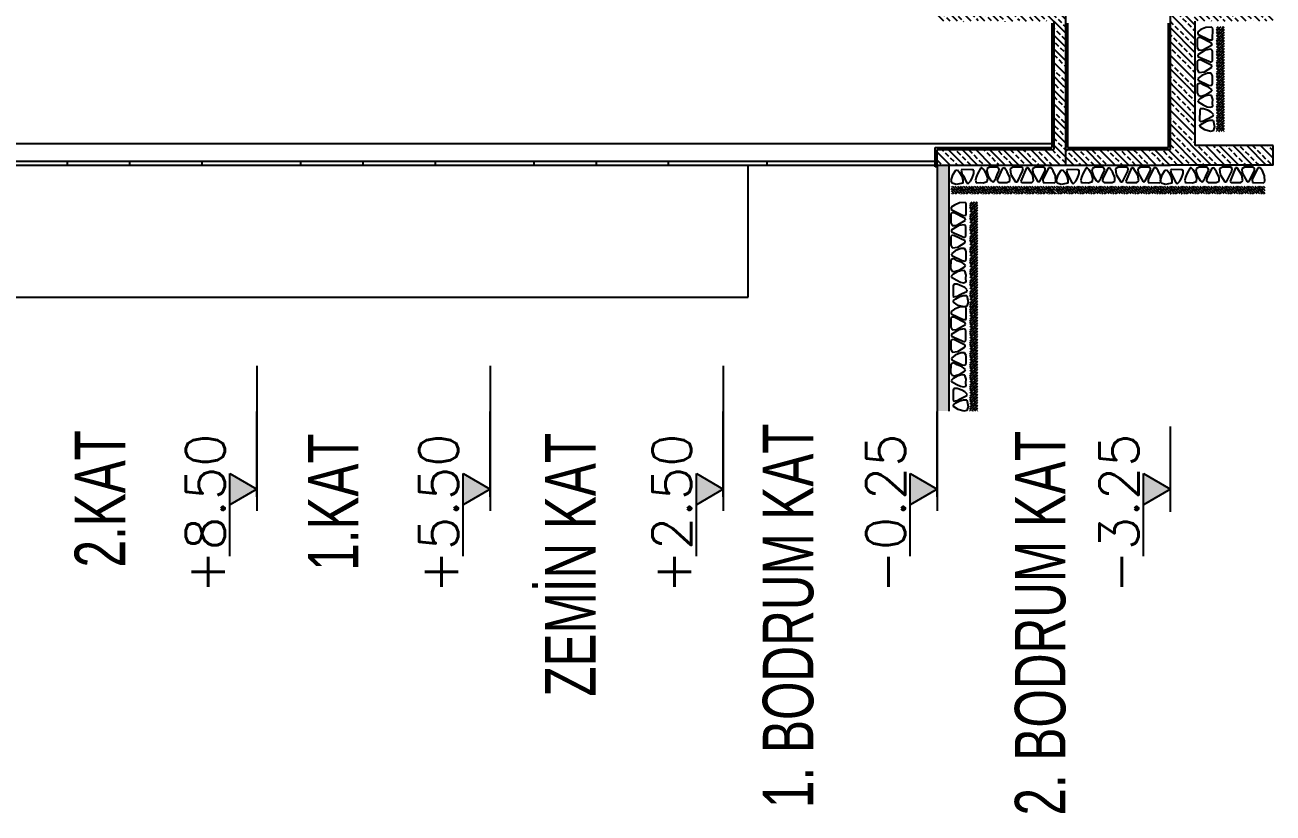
# Model space of a CAD drawing. Header units: inches. Extents: x -7543 to -822, y 102837 to 190349.
# Drawn here: x -836.8912 to -836.8109, y 102837.1926 to 102837.2433 of the extents above; entities that cross this region are included whole.
import ezdxf
from ezdxf.enums import TextEntityAlignment as Align

# ---------------------------------------------------------------- set-up
doc = ezdxf.new("R2010")
doc.units = ezdxf.units.IN
doc.header["$MEASUREMENT"] = 0
doc.linetypes.add('ACAD_ISO07W100', pattern=[3, 0, -3])
doc.layers.add('TARAMA', color=8, linetype='Continuous', lineweight=25)
doc.styles.add('MEKAN', font='arial.ttf', dxfattribs={"width": 0.7, "height": 30})
doc.styles.add('ÖLÇÜ', font='simplex.shx')
pattern_1 = [(135, (-815.4827994994596, 102842.0457017968), (-0.0004419417382415922, -0.0004419417382415922), []), (135, (-815.4827994994596, 102842.0461437385), (-0.0004419417382415922, -0.0004419417382415922), [0.0003125000000000001, -0.00015625])]

# ---------------------------------------------------------------- blocks, each defined once
blk = doc.blocks.new('A$C1B5C0468')
at = {"layer": 'TARAMA'}
for p, q in [((3.594450941949617, 29.7777686684567), (6.280775965715293, 33.70178608514834)), ((6.280775965715293, 33.70178608514834), (9.449270348413847, 33.70178608514834)), ((9.449270348413847, 33.70178608514834), (16.81944568949984, 18.48761896783253)), ((13.66705279366579, 33.0084961943212), (15.46776054223301, 34.30836273080786)), ((13.66705279366579, 30.10878987243632), (13.66705279366579, 33.0084961943212)), ((15.26768507860834, 34.35835772409337), (26.3720471469569, 34.40835271740798)), ((26.3720471469569, 34.40835271740798), (30.07350275723729, 32.40855627480778)), ((30.07350275723729, 32.40855627480778), (29.67334706737893, 27.10909191938117)), ((29.87343205633806, 24.10939396635513), (35.8757912183064, 33.70842281129444)), ((35.8757912183064, 33.60843282469432), (37.97661930631148, 33.60843282469432)), ((37.97661930631148, 33.60843282469432), (45.17945030069677, 16.61015155058703)), ((42.27830130746588, 32.40855627480778), (43.87893359246664, 34.508342703979)), ((42.97857733682031, 29.40885996632278), (42.27830130746588, 32.40855627480778)), ((43.87893359246664, 34.508342703979), (54.98329566075699, 34.30836273080786)), ((54.98329566075699, 34.30836273080786), (58.68475127109559, 32.40855627480778)), ((58.68475127109559, 32.40855627480778), (57.78439977811649, 25.20928381881095)), ((62.58628710772609, 28.60893678446882), (66.18770260491874, 33.60843282469432)), ((66.18770260491874, 33.60843282469432), (68.58864626969444, 33.20847287835204)), ((68.58864626969444, 33.20847287835204), (74.89112577110063, 19.90981781881419)), ((72.4901773435995, 30.61752660872298), (73.69064917601645, 33.70842610043474)), ((73.69064917601645, 33.70842610043474), (74.78955388418399, 34.41547304266714)), ((74.29088509222493, 34.40835271740798), (84.79501600697404, 34.55833769726451)), ((84.79501600697404, 34.55833769726451), (88.39643150416669, 32.90850620772108)), ((88.39643150416669, 32.90850620772108), (88.99666742037516, 29.5088499529229)), ((92.39801221661037, 31.20867643575184), (95.19911395263625, 33.70842281129444)), ((95.19911395263625, 33.70842281129444), (96.49962351686554, 33.40845285152318)), ((96.49962351686554, 33.40845285152318), (100.3011192403501, 26.80912031506887)), ((0.2882087649195455, 16.00929379940499), (0.6326042901491746, 23.16890155264991)), ((0.6326042901491746, 23.16890155264991), (3.594450941949617, 29.7777686684567)), ((20.76984843757236, 15.91022493361379), (13.66705279366579, 30.10878987243632)), ((16.81944568949984, 18.48761896783253), (16.47504148446023, 14.63244990585372)), ((29.67334706737893, 27.10909191938117), (23.17079210234806, 15.41027500070049)), ((28.87304045021301, 16.81013152375817), (29.87343205633806, 24.10939396635513)), ((31.07390388875501, 14.91032506775809), (28.87304045021301, 16.81013152375817)), ((49.58117241499713, 15.71024496044265), (42.97857733682031, 29.40885996632278)), ((45.17945030069677, 16.61015155058703), (43.87893835513387, 14.91032506775809)), ((57.78439977811649, 25.20928381881095), (51.8820807292941, 15.71024496044265)), ((59.33501200657338, 21.30967763104127), (62.58628710772609, 28.60893678446882)), ((59.33501200657338, 16.61015155058703), (59.33501200657338, 21.30967763104127)), ((62.9864475603099, 14.61035510798683), (59.33501200657338, 16.61015155058703)), ((75.0912012347253, 26.0092037114955), (72.4901773435995, 30.61752660872298)), ((75.59140180045506, 16.36017658413039), (73.39053598057944, 14.71034509458696)), ((74.89112577110063, 19.90981781881419), (75.59140180045506, 16.36017658413039)), ((77.39210478635505, 19.90982110798359), (75.0912012347253, 26.0092037114955)), ((80.89348017040174, 15.31028501410037), (77.39210478635505, 19.90982110798359)), ((83.49450406146934, 17.21009475926985), (80.89348017040174, 15.31028501410037)), ((86.99587944551604, 22.90951741643948), (83.49450406146934, 17.21009475926985)), ((88.99666742037516, 29.5088499529229), (86.99587944551604, 22.90951741643948)), ((87.7461850567488, 20.30977776518557), (89.5969128619181, 26.10919040895533)), ((88.34641859162366, 16.11020161764463), (87.7461850567488, 20.30977776518557)), ((93.56431434687693, 14.41037513481569), (88.34641859162366, 16.11020161764463)), ((89.5969128619181, 26.10919040895533), (92.39801221661037, 31.20867643575184)), ((100.3011192403501, 26.80912031506887), (102.6020227919798, 21.70963757738355)), ((103.4023389344802, 17.81002974507282), (102.5019826788339, 14.51036512141582)), ((102.6020227919798, 21.70963757738355), (103.4023389344802, 17.81002974507282)), ((105.3701327322633, 30.60853624789161), (107.7874564505182, 31.12537859741133)), ((105.3701327322633, 26.20898012720863), (105.3701327322633, 30.60853624789161)), ((107.671036283893, 20.10959752366762), (105.3701327322633, 26.20898012720863)), ((106.5706021833466, 31.10848618083401), (120.9762665533926, 31.30846615400515)), ((109.7718596092891, 16.40997130906908), (107.671036283893, 20.10959752366762)), ((112.7730415716069, 13.31028501401306), (109.7718596092891, 16.40997130906908)), ((117.274810943054, 19.55965259743971), (114.5737469388405, 13.91022493355558)), ((118.9754785785335, 23.20928381872363), (117.274810943054, 19.55965259743971)), ((120.7761863271007, 26.30897011377965), (118.9754785785335, 23.20928381872363)), ((121.1295927375904, 22.70933388578123), (119.8290807920275, 18.11365515639773)), ((119.8290807920275, 18.11365515639773), (119.8290807920275, 13.78220968550886)), ((121.6765425827471, 30.40855627472047), (120.7761863271007, 26.30897011377965)), ((120.9762665533926, 31.30846615400515), (121.6765425827471, 30.40855627472047)), ((124.0307322054286, 27.80881662343745), (121.1295927375904, 22.70933388578123)), ((126.4036074047908, 31.09222528577084), (124.0307322054286, 27.80881662343745)), ((128.5325015768758, 30.80851293192245), (126.4036074047908, 31.09222528577084)), ((132.5340751453186, 24.70913032838143), (128.5325015768758, 30.80851293192245)), ((134.6348984706565, 17.5098578723846), (132.5340751453186, 24.70913032838143)), ((133.6345068645314, 13.91022164438618), (134.6348984706565, 17.5098578723846)), ((2.024957211688161e-05, 7.421880079898983), (2.290620897663757, 9.712480727990624)), ((2.024957211688161e-05, 3.886346173938364), (5.826154803566169, 9.71248072796152)), ((2.024957211688161e-05, 0.3508122679777443), (9.361688709526788, 9.71248072796152)), ((0.8416039330186322, 4.727929857384879), (2.02495139092207e-05, 5.569513540860498)), ((2.03401512891287, -1.524435356259346e-05), (2.024963032454252e-05, 2.033979634928983)), ((2.010212430381216, 14.4947634631535), (0.2882087649195455, 16.00929379940499)), ((6.144904791901354, 2.960162904433673), (1.725487409508787, 7.379580286855344)), ((16.47504148446023, 14.63244990585372), (2.010212430381216, 14.4947634631535)), ((4.377137838979252, 8.263463763374602), (2.928120874392334, 9.712480727990624)), ((3.184726643143222, -1.524435356259346e-05), (12.89722261548741, 9.71248072796152)), ((5.569549034757074, -1.5244324458763e-05), (3.493254362489097, 2.076279427943518)), ((9.680438697861973, 6.495696810394293), (6.463654780352954, 9.712480727903312)), ((6.720260549045634, -1.524438266642392e-05), (16.43275652133161, 9.71248072796152)), ((11.44820565084228, 1.192395951511571), (7.028788268449716, 5.611813333933242)), ((9.105082940717693, -1.524435356259346e-05), (8.796555221371818, 0.3085124749923125)), ((10.25579445500625, -1.524435356259346e-05), (19.96829042729223, 9.71248072796152)), ((14.98373955674469, 4.727929857443087), (10.56432217435213, 9.147347239864757)), ((16.17615075263893, -1.524435356259346e-05), (12.33208912733244, 3.844046380952932)), ((13.79132836090866, -1.524438266642392e-05), (23.50382433325285, 9.71248072796152)), ((20.28704041562742, 2.960162904433673), (15.86762303323485, 7.379580286855344)), ((18.51927346270531, 8.263463763374602), (17.0702564981184, 9.712480727990624)), ((17.32686226686928, -1.524435356259346e-05), (27.03935823921347, 9.71248072796152)), ((19.71168465854134, -1.524435356259346e-05), (17.63538998621516, 2.076279428001726)), ((23.82257432158804, 6.495696810394293), (20.60579040407902, 9.712480727903312)), ((23.17079210234806, 15.41027500070049), (20.76984843757236, 15.91022493361379)), ((20.8623961727717, -1.524438266642392e-05), (30.57489214505767, 9.71248072796152)), ((25.59034127456835, 1.192395951511571), (21.17092389217578, 5.611813333933242)), ((23.24721856444376, -1.524435356259346e-05), (22.93869084509788, 0.3085124749923125)), ((24.39793007873232, -1.524435356259346e-05), (34.11042605101829, 9.71248072796152)), ((29.12587518047076, 4.727929857443087), (24.70645779807819, 9.147347239864757)), ((30.31828637636499, -1.524435356259346e-05), (26.4742247510585, 3.844046380952932)), ((27.93346398469293, -1.524435356259346e-05), (37.64595995697891, 9.71248072796152)), ((34.42917603935348, 2.960162904433673), (30.00975865696091, 7.379580286855344)), ((43.87893835513387, 14.91032506775809), (31.07390388875501, 14.91032506775809)), ((32.66140908643138, 8.263463763374602), (31.21239212184446, 9.712480727990624)), ((31.46899789059535, -1.524435356259346e-05), (41.18149386293953, 9.71248072796152)), ((33.85382028226741, -1.524435356259346e-05), (31.77752560994122, 2.076279428001726)), ((37.9647099453141, 6.495696810365189), (34.74792602780508, 9.712480727874208)), ((35.00453179649776, -1.524435356259346e-05), (44.71702776878374, 9.71248072796152)), ((39.73247689829441, 1.192395951511571), (35.31305951590184, 5.611813333933242)), ((37.38935418822803, -1.524438266642392e-05), (37.08082646882394, 0.3085124749923125)), ((38.54006570245838, -1.524435356259346e-05), (48.25256167474436, 9.71248072796152)), ((43.26801080419682, 4.727929857443087), (38.84859342180425, 9.147347239864757)), ((44.46042200009106, -1.524438266642392e-05), (40.61636037478456, 3.844046380923828)), ((42.075599608419, -1.524435356259346e-05), (51.78809558070498, 9.71248072796152)), ((48.57131166307954, 2.960162904433673), (44.15189428068697, 7.379580286855344)), ((46.80354471015744, 8.263463763374602), (45.35452774557052, 9.712480727990624)), ((45.61113351432141, -1.524435356259346e-05), (55.3236294866656, 9.71248072796152)), ((47.99595590599347, -1.524435356259346e-05), (45.91966123366728, 2.076279428001726)), ((52.10684556904016, 6.495696810365189), (48.89006165147293, 9.712480727932416)), ((49.14666742022382, -1.524435356259346e-05), (58.85916339256801, 9.71248072796152)), ((53.87461252202047, 1.192395951511571), (49.4551951396279, 5.611813333933242)), ((51.8820807292941, 15.71024496044265), (49.58117241499713, 15.71024496044265)), ((51.53148981195409, -1.524438266642392e-05), (51.22296209255001, 0.3085124749923125)), ((52.68220132618444, -1.524435356259346e-05), (62.39469729847042, 9.71248072796152)), ((57.41014642792288, 4.727929857355775), (52.99072904553032, 9.147347239777446)), ((58.60255762381712, -1.524438266642392e-05), (54.75849599851063, 3.844046380923828)), ((56.21773523214506, -1.524435356259346e-05), (65.93023120443104, 9.71248072796152)), ((62.7134472868056, 2.960162904433673), (58.29402990441304, 7.379580286855344)), ((60.94568033394171, 8.263463763345499), (59.49666336935479, 9.71248072796152)), ((59.75326913804747, -1.524435356259346e-05), (69.46576511039166, 9.71248072796152)), ((62.13809152971953, -1.524438266642392e-05), (60.06179685739335, 2.076279427914415)), ((73.39053598057944, 14.71034509458696), (62.9864475603099, 14.61035510798683)), ((66.24898119276622, 6.495696810365189), (63.032197275199, 9.712480727932416)), ((63.28880304394988, -1.524435356259346e-05), (73.00129901629407, 9.71248072796152)), ((68.01674814580474, 1.192395951482467), (63.59733076341217, 5.611813333904138)), ((65.67362543568015, -1.524438266642392e-05), (65.36509771627607, 0.3085124749923125)), ((66.8243369499105, -1.524435356259346e-05), (76.53683292219648, 9.712480727990624)), ((71.55228205164894, 4.727929857355775), (67.13286466925638, 9.147347239777446)), ((72.74469324754318, -1.524438266642392e-05), (68.90063162223669, 3.844046380923828)), ((70.35987085587112, -1.524435356259346e-05), (80.0723668281571, 9.71248072796152)), ((76.85558291053167, 2.960162904462777), (72.4361655281391, 7.379580286884448)), ((75.08781595766777, 8.263463763345499), (73.63879899308085, 9.71248072796152)), ((73.89540476177353, -1.524435356259346e-05), (83.60790073411772, 9.712480727990624)), ((76.2802271534456, -1.524438266642392e-05), (74.20393248111941, 2.076279427914415)), ((80.39111681649229, 6.495696810394293), (77.17433289892506, 9.71248072796152)), ((77.43093866767595, -1.524435356259346e-05), (87.14343463996192, 9.71248072796152)), ((82.1588837695308, 1.192395951482467), (77.73946638713824, 5.611813333904138)), ((79.81576105940621, -1.524435356259346e-05), (79.50723334000213, 0.3085124750214163)), ((80.96647257363657, -1.524438266642392e-05), (90.67896854598075, 9.71248072796152)), ((85.69441767543321, 4.727929857413983), (81.27500029304065, 9.147347239835653)), ((86.88682887126924, -1.524435356259346e-05), (83.04276724596275, 3.844046380952932)), ((84.50200647959718, -1.524435356259346e-05), (94.21450245188316, 9.71248072796152)), ((90.99771853425773, 2.960162904433673), (86.57830115186516, 7.379580286855344)), ((89.22995158139383, 8.263463763345499), (87.78093461680692, 9.71248072796152)), ((88.0375403854996, -1.524438266642392e-05), (97.75003635784378, 9.71248072796152)), ((90.42236277722986, -1.524438266642392e-05), (88.34606810490368, 2.076279427972622)), ((94.53325244027656, 6.495696810365189), (91.31646852270933, 9.712480727932416)), ((91.57307429146022, -1.524435356259346e-05), (101.2855702638044, 9.71248072796152)), ((96.30101939325687, 1.192395951482467), (91.8816020108643, 5.611813333904138)), ((97.50001988565782, 14.91032506775809), (93.56431434687693, 14.41037513481569)), ((93.95789668313228, -1.524438266642392e-05), (93.6493689637282, 0.3085124749923125)), ((95.10860819736263, -1.524438266642392e-05), (104.8211041697068, 9.71248072796152)), ((99.83655329915928, 4.727929857413983), (95.41713591676671, 9.147347239835653)), ((101.0289644950535, -1.524438266642392e-05), (97.18490286974702, 3.844046380923828)), ((102.5019826788339, 14.51036512141582), (97.50001988565782, 14.91032506775809)), ((98.64414210332325, -1.524435356259346e-05), (108.3566380756092, 9.71248072796152)), ((105.1398541579838, 2.960162904433673), (100.7204367755912, 7.379580286855344)), ((103.3720872051199, 8.263463763345499), (101.923070240533, 9.712480727932416)), ((102.1796760092257, -1.524438266642392e-05), (111.8921719815698, 9.71248072796152)), ((104.5644984009559, -1.524438266642392e-05), (102.4882037286297, 2.076279427972622)), ((108.6753880640026, 6.495696810365189), (105.4586041464354, 9.712480727932416)), ((105.7152099151863, -1.524435356259346e-05), (115.4277058875305, 9.71248072796152)), ((110.4431550169829, 1.192395951482467), (106.0237376345904, 5.611813333904138)), ((108.1000323068583, -1.524438266642392e-05), (107.7915045874543, 0.3085124749923125)), ((109.2507438210887, -1.524438266642392e-05), (118.9632397933747, 9.71248072796152)), ((113.9786889228853, 4.727929857443087), (109.5592715404928, 9.147347239864757)), ((115.1711001187796, -1.524438266642392e-05), (111.3270384934731, 3.844046380923828)), ((114.5737469388405, 13.91022493355558), (112.7730415716069, 13.31028501401306)), ((112.7862777270493, -1.524435356259346e-05), (122.4987736993353, 9.71248072796152)), ((119.2819897817099, 2.960162904433673), (114.8625723993173, 7.379580286855344)), ((117.5142228287878, 8.263463763316395), (116.0652058642008, 9.712480727903312)), ((116.3218116329517, -1.524438266642392e-05), (126.0343076052959, 9.71248072796152)), ((118.7066340247402, -1.524441177025437e-05), (116.6303393523558, 2.076279428001726)), ((122.8175236877287, 6.495696810365189), (119.6007397701615, 9.712480727932416)), ((119.8290807920275, 13.78220968550886), (124.1713881924516, 12.91032506767078)), ((119.8573455389123, -1.524435356259346e-05), (129.5698415112565, 9.71248072796152)), ((124.5852906406508, 1.192395951453364), (120.1658732582582, 5.611813333875034)), ((122.2421679305844, -1.524438266642392e-05), (121.9336402111803, 0.3085124749923125)), ((123.3928794448148, -1.524438266642392e-05), (133.1053754171007, 9.71248072796152)), ((128.1208245466114, 4.727929857443087), (123.7014071642188, 9.147347239864757)), ((124.1713881924516, 12.91032506767078), (128.3324237319175, 12.07483772267005)), ((129.3132357425056, -1.524438266642392e-05), (125.4691741171991, 3.844046380923828)), ((126.9284133507754, -1.524435356259346e-05), (134.4813051638776, 7.55287656877772)), ((128.3324237319175, 12.07483772267005), (133.6345068645314, 13.91022164438618)), ((133.4241254054941, 2.960162904462777), (129.0047080231016, 7.379580286884448)), ((131.6563584525138, 8.263463763345499), (130.2073414879269, 9.712480727932416)), ((130.463947256736, -1.524435356259346e-05), (134.4813051638776, 4.0173426628171)), ((132.8487696484663, -1.524441177025437e-05), (130.7724749760819, 2.076279428001726)), ((134.4813051638776, 8.974050957971485), (133.7428753938293, 9.712480727990624)), ((133.9994811626384, -1.524435356259346e-05), (134.4813051638776, 0.4818087568855844)), ((134.4813051638193, 5.43851705203997), (134.3080088819843, 5.611813333904138))]:
    blk.add_line(p, q, dxfattribs=at)

msp = doc.modelspace()

# ---------------------------------------------------------------- hatches: boundary and pattern name
at = {"layer": 'TARAMA'}
h = msp.add_hatch(dxfattribs=at)
h.set_pattern_fill('ANSI33', color=256, scale=0.0025, angle=90, style=0)
h.set_pattern_definition(pattern_1)
h.paths.add_polyline_path([(-836.8175314841508, 102837.2874286136), (-836.8175314841508, 102837.2507458112), (-836.8175064841507, 102837.2507458112), (-836.8175314841508, 102837.2507233283), (-836.8175314841508, 102837.2394587481), (-836.8159314841507, 102837.2394587481), (-836.8159314841507, 102837.2435536136), (-836.8109314841507, 102837.2435536136), (-836.8109314841507, 102837.2448036136), (-836.8142037287698, 102837.2448036136), (-836.8142325533795, 102837.244774789), (-836.8142613779892, 102837.2448036136), (-836.8147664369973, 102837.2448036136), (-836.8147800563165, 102837.24476427), (-836.8149600381279, 102837.2447142504), (-836.8152662754349, 102837.2448036136), (-836.8159314841507, 102837.2448036136), (-836.8159314841507, 102837.2724286136), (-836.8109314841507, 102837.2724286136), (-836.8109314841507, 102837.2736786136), (-836.8159314841507, 102837.2736786136), (-836.8159314841507, 102837.2861786136), (-836.8109314841507, 102837.2861786136), (-836.8109314841507, 102837.2874286136), (-836.8159314841507, 102837.2874286136)])
h.paths.add_polyline_path([(-836.8162900555793, 102837.2814093299), (-836.8171729127222, 102837.2814093299), (-836.8171729127222, 102837.2823093299), (-836.8162900555793, 102837.2823093299)], flags=24)
h.paths.add_polyline_path([(-836.8162900555793, 102837.2465849242), (-836.8171729127222, 102837.2465849242), (-836.8171729127222, 102837.2474849242), (-836.8162900555793, 102837.2474849242)], flags=24)
h = msp.add_hatch(dxfattribs=at)
h.set_pattern_fill('ANSI33', color=256, scale=0.0025, angle=90, style=0)
h.set_pattern_definition(pattern_1)
h.paths.add_polyline_path([(-836.8390579841507, 102837.2676178683), (-836.8390579841507, 102837.2724286136), (-836.8373079841507, 102837.2724286136), (-836.8373079841507, 102837.2734286136), (-836.8398079841508, 102837.2734286136), (-836.8398079841508, 102837.2659286136), (-836.8389994841507, 102837.2659286136), (-836.8389994841507, 102837.2644286136), (-836.8381909841507, 102837.2644286136), (-836.8381909841507, 102837.2629286136), (-836.8373824841507, 102837.2629286136), (-836.8373824841507, 102837.2614286136), (-836.8365739841507, 102837.2614286136), (-836.8365739841507, 102837.2599286136), (-836.8357654841507, 102837.2599286136), (-836.8357654841507, 102837.2584286136), (-836.8349569841507, 102837.2584286136), (-836.8349569841507, 102837.2569286136), (-836.8341484841508, 102837.2569286136), (-836.8341484841508, 102837.2554286136), (-836.8333399841507, 102837.2554286136), (-836.8333399841507, 102837.2539286136), (-836.8325314841506, 102837.2539286136), (-836.8325314841506, 102837.2526808426), (-836.8325314841506, 102837.2435536136), (-836.8250314841507, 102837.2435536136), (-836.8250314841507, 102837.2394587481), (-836.8242814841507, 102837.2394587481), (-836.8242814841507, 102837.2448036136), (-836.8317814841507, 102837.2448036136), (-836.8317814841507, 102837.2541178683)])
h.paths.add_polyline_path([(-836.8317493412935, 102837.2465849242), (-836.8325636270079, 102837.2465849242), (-836.8325636270079, 102837.2474849242), (-836.8317493412935, 102837.2474849242)], flags=25)
h = msp.add_hatch(dxfattribs=at)
h.set_pattern_fill('ANSI33', color=256, scale=0.0025, angle=90, style=0)
h.set_pattern_definition(pattern_1)
h.paths.add_polyline_path([(-836.8242493412936, 102837.2367710185), (-836.8250636270078, 102837.2367710185), (-836.8250636270078, 102837.2376710185), (-836.8242493412936, 102837.2376710185)], flags=9)
h.paths.add_polyline_path([(-836.8312900555793, 102837.2208283597), (-836.8321729127222, 102837.2208283597), (-836.8321729127222, 102837.2217283597), (-836.8312900555793, 102837.2217283597)], flags=24)
h.paths.add_polyline_path([(-836.8312900555793, 102837.2011085018), (-836.8321729127222, 102837.2011085018), (-836.8321729127222, 102837.2020085018), (-836.8312900555793, 102837.2020085018)], flags=24)
h.paths.add_polyline_path([(-836.8325314841506, 102837.2343036136), (-836.8242814841507, 102837.2343036136), (-836.8242814841507, 102837.2394587481), (-836.8250314841507, 102837.2394587481), (-836.8250314841507, 102837.2353036136), (-836.8325314841506, 102837.2353036136)])
h = msp.add_hatch(dxfattribs=at)
h.set_pattern_fill('ANSI33', color=256, scale=0.0025, angle=90, style=0)
h.set_pattern_definition(pattern_1)
h.paths.add_polyline_path([(-836.8162900555793, 102837.2367710185), (-836.8171729127222, 102837.2367710185), (-836.8171729127222, 102837.2376710185), (-836.8162900555793, 102837.2376710185)], flags=24)
h.paths.add_polyline_path([(-836.8162900555793, 102837.2208283597), (-836.8171729127222, 102837.2208283597), (-836.8171729127222, 102837.2217283597), (-836.8162900555793, 102837.2217283597)], flags=24)
h.paths.add_polyline_path([(-836.8162900555793, 102837.2011085018), (-836.8171729127222, 102837.2011085018), (-836.8171729127222, 102837.2020085018), (-836.8162900555793, 102837.2020085018)], flags=24)
h.paths.add_polyline_path([(-836.8162900555793, 102837.2187263682), (-836.8171729127222, 102837.2187263682), (-836.8171729127222, 102837.2196263682), (-836.8162900555793, 102837.2196263682)], flags=24)
h.paths.add_polyline_path([(-836.8162900555793, 102837.1996578086), (-836.8171729127222, 102837.1996578086), (-836.8171729127222, 102837.2005578086), (-836.8162900555793, 102837.2005578086)], flags=24)
h.paths.add_polyline_path([(-836.8175314841508, 102837.2343036136), (-836.8109314841507, 102837.2343036136), (-836.8109314841507, 102837.2355536136), (-836.8159314841507, 102837.2355536136), (-836.8159314841507, 102837.2394587481), (-836.8175314841508, 102837.2394587481)])
h = msp.add_hatch(dxfattribs=at)
h.set_pattern_fill('ANSI33', color=256, scale=0.0025, angle=90, style=0)
h.set_pattern_definition(pattern_1)
h.paths.add_polyline_path([(-836.8242814841507, 102837.2353036136), (-836.8242814841507, 102837.2343036136), (-836.8175314841508, 102837.2343036136), (-836.8175314841508, 102837.2353036136)])
for points in [[(-836.8780135349583, 102837.214467602), (-836.8780135349583, 102837.212467602), (-836.8762814841507, 102837.213467602)], [(-836.8630135349583, 102837.214467602), (-836.8630135349583, 102837.212467602), (-836.8612814841507, 102837.213467602)], [(-836.8480135349582, 102837.214467602), (-836.8480135349582, 102837.212467602), (-836.8462814841507, 102837.213467602)], [(-836.8342635349583, 102837.214467602), (-836.8342635349583, 102837.212467602), (-836.8325314841506, 102837.213467602)], [(-836.8192635349583, 102837.214467602), (-836.8192635349583, 102837.212467602), (-836.8175314841507, 102837.213467602)]]:
    msp.add_hatch(color=2, dxfattribs=at).paths.add_polyline_path(points)

# ---------------------------------------------------------------- linework, layer by layer
for p, q in [((-836.8175314841508, 102837.2353036136), (-836.8175314841508, 102837.2861786136)), ((-836.8242814841507, 102837.2448036136), (-836.8242814841507, 102837.2343036136)), ((-836.8251564841507, 102837.2434286136), (-836.8251564841507, 102837.2354286136)), ((-836.8250314841507, 102837.2435536136), (-836.8250314841507, 102837.2353036136)), ((-836.8241564841508, 102837.2434286136), (-836.8241564841508, 102837.2354286136)), ((-836.8176564841507, 102837.2354286136), (-836.8176564841507, 102837.2434286136)), ((-836.8159314841507, 102837.2355536136), (-836.8159314841507, 102837.2435536136)), ((-836.9511314841507, 102837.2356786136), (-836.8251564841507, 102837.2356786136)), ((-836.8326564841507, 102837.2341786136), (-836.8326564841507, 102837.2354286136)), ((-836.8326564841507, 102837.2354286136), (-836.8251564841507, 102837.2354286136)), ((-836.8325314841506, 102837.2343036136), (-836.8325314841506, 102837.2353036136)), ((-836.8325314841506, 102837.2353036136), (-836.8250314841507, 102837.2353036136)), ((-836.8242814841507, 102837.2353036136), (-836.8175314841508, 102837.2353036136)), ((-836.8241564841508, 102837.2354286136), (-836.8176564841507, 102837.2354286136)), ((-836.8109314841507, 102837.2355536136), (-836.8159314841507, 102837.2355536136)), ((-836.8109314841507, 102837.2355536136), (-836.8159314841507, 102837.2355536136)), ((-836.8109314841507, 102837.2343036136), (-836.8109314841507, 102837.2355536136)), ((-836.8109314841507, 102837.2343036136), (-836.8109314841507, 102837.2355536136)), ((-836.9071314841507, 102837.2345536136), (-836.8905314841506, 102837.2345536136)), ((-836.8921314841507, 102837.2345536136), (-836.8755314841508, 102837.2345536136)), ((-836.8884514921828, 102837.2343036136), (-836.8884514921828, 102837.2345536136)), ((-836.8844427981388, 102837.2343036136), (-836.8844427981388, 102837.2345536136)), ((-836.8797946900739, 102837.2343036136), (-836.8797946900739, 102837.2345536136)), ((-836.8771314841507, 102837.2345536136), (-836.8605314841507, 102837.2345536136)), ((-836.8734514921828, 102837.2343036136), (-836.8734514921828, 102837.2345536136)), ((-836.8694427981388, 102837.2343036136), (-836.8694427981388, 102837.2345536136)), ((-836.864794690074, 102837.2343036136), (-836.864794690074, 102837.2345536136)), ((-836.8621314841507, 102837.2345536136), (-836.8325314841506, 102837.2345536136)), ((-836.8584514921828, 102837.2343036136), (-836.8584514921828, 102837.2345536136)), ((-836.8544427981387, 102837.2343036136), (-836.8544427981387, 102837.2345536136)), ((-836.849794690074, 102837.2343036136), (-836.849794690074, 102837.2345536136)), ((-836.8434514921828, 102837.2343036136), (-836.8434514921828, 102837.2345536136)), ((-836.9071314841507, 102837.2343036136), (-836.8905314841506, 102837.2343036136)), ((-836.8921314841507, 102837.2343036136), (-836.8755314841508, 102837.2343036136)), ((-836.8771314841507, 102837.2343036136), (-836.8605314841507, 102837.2343036136)), ((-836.8621314841507, 102837.2343036136), (-836.8325314841506, 102837.2343036136)), ((-836.8446814841507, 102837.2258036136), (-836.8446814841507, 102837.2343036136)), ((-836.8325314841506, 102837.2341786136), (-836.8326564841507, 102837.2341786136)), ((-836.8325314841506, 102837.2343036136), (-836.8175314841508, 102837.2343036136)), ((-836.8325314841506, 102837.2343036136), (-836.8325314841506, 102837.2184817634)), ((-836.8317814841507, 102837.2343036136), (-836.8317814841507, 102837.2184817634)), ((-836.8109314841507, 102837.2343036136), (-836.8175314841508, 102837.2343036136)), ((-836.8109314841507, 102837.2343036136), (-836.8159314841507, 102837.2343036136)), ((-836.9557814841507, 102837.2258036136), (-836.8446814841507, 102837.2258036136))]:
    msp.add_line(p, q, dxfattribs=at)
at = {"layer": 'TARAMA', "color": 2, "linetype": 'ACAD_ISO07W100', "ltscale": 3}
for p, q in [((-836.8762814841507, 102837.2213873418), (-836.8762814841507, 102837.2120683882)), ((-836.8612814841507, 102837.2213873418), (-836.8612814841507, 102837.2120683882)), ((-836.8462814841507, 102837.2213873418), (-836.8462814841507, 102837.2120683882)), ((-836.8325314841506, 102837.2213873418), (-836.8325314841506, 102837.2120683882))]:
    msp.add_line(p, q, dxfattribs=at)
at = {"layer": 'TARAMA', "color": 2}
for p, q in [((-836.8762814841507, 102837.212967602), (-836.8762814841507, 102837.218467602)), ((-836.8612814841507, 102837.212967602), (-836.8612814841507, 102837.218467602)), ((-836.8462814841507, 102837.212967602), (-836.8462814841507, 102837.218467602)), ((-836.8325314841506, 102837.212967602), (-836.8325314841506, 102837.218467602)), ((-836.8175314841507, 102837.2119992022), (-836.8175314841507, 102837.2174992022)), ((-836.8780135349583, 102837.214467602), (-836.8762814841507, 102837.213467602)), ((-836.8780135349583, 102837.2091607903), (-836.8780135349583, 102837.214467602)), ((-836.8630135349583, 102837.214467602), (-836.8612814841507, 102837.213467602)), ((-836.8630135349583, 102837.2091607903), (-836.8630135349583, 102837.214467602)), ((-836.8480135349582, 102837.214467602), (-836.8462814841507, 102837.213467602)), ((-836.8480135349582, 102837.2091607903), (-836.8480135349582, 102837.214467602)), ((-836.8342635349583, 102837.214467602), (-836.8325314841506, 102837.213467602)), ((-836.8342635349583, 102837.2091607903), (-836.8342635349583, 102837.214467602)), ((-836.8192635349583, 102837.214467602), (-836.8175314841507, 102837.213467602)), ((-836.8192635349583, 102837.2091607903), (-836.8192635349583, 102837.214467602)), ((-836.8762814841507, 102837.213467602), (-836.8780135349583, 102837.212467602)), ((-836.8612814841507, 102837.213467602), (-836.8630135349583, 102837.212467602)), ((-836.8462814841507, 102837.213467602), (-836.8480135349582, 102837.212467602)), ((-836.8325314841506, 102837.213467602), (-836.8342635349583, 102837.212467602)), ((-836.8175314841507, 102837.213467602), (-836.8192635349583, 102837.212467602))]:
    msp.add_line(p, q, dxfattribs=at)
at = {"layer": 'TARAMA'}
msp.add_solid([(-836.8317814841507, 102837.2184817634), (-836.8325314841506, 102837.2184817634), (-836.8317814841507, 102837.2343036136), (-836.8325314841506, 102837.2343036136)], dxfattribs=at)

# ---------------------------------------------------------------- block references
at = {"layer": 'TARAMA', "xscale": -5.000000237487257e-05, "yscale": 5.000000237487257e-05, "zscale": 5e-05, "rotation": 90}
for p in [(-836.8140845452342, 102837.243184116), (-836.8299345452342, 102837.2319093639), (-836.8299345452342, 102837.2252068229)]:
    msp.add_blockref('A$C1B5C0468', p, dxfattribs=at)
at = {"layer": 'TARAMA', "xscale": -4.999999998744897e-05, "yscale": 5.000000237487257e-05, "zscale": 5e-05}
for p in [(-836.8248934042625, 102837.2324425359), (-836.818128252749, 102837.2324425359), (-836.8114386871522, 102837.2324425359)]:
    msp.add_blockref('A$C1B5C0468', p, dxfattribs=at)

# ---------------------------------------------------------------- texts
at = {"layer": 'TARAMA', "color": 2, "style": 'MEKAN', "width": 0.7}
for s, p in [('1. BODRUM KAT', (-836.840493562577, 102837.1929733801)), ('2.KAT', (-836.8847428412695, 102837.2084325547)), ('1.KAT', (-836.8697428412695, 102837.2082199524)), ('ZEMİN KAT', (-836.8544928412695, 102837.2001302014)), ('2. BODRUM KAT', (-836.8242838738836, 102837.1924871391))]:
    msp.add_text(s, height=0.00325, rotation=90, dxfattribs=at).set_placement(p)
at = {"layer": 'TARAMA', "color": 2, "style": 'ÖLÇÜ'}
for tag, p in [('+8.50', (-836.8783388188887, 102837.2119116574)), ('+5.50', (-836.8633388188887, 102837.2119116574)), ('+2.50', (-836.8483388188887, 102837.2119116574)), ('-0.25', (-836.8345888188887, 102837.2119116574)), ('-3.25', (-836.8195888188886, 102837.2119116574))]:
    msp.add_attdef(tag, text='%%p0.00', height=0.0025, rotation=90, dxfattribs=at).set_placement(p, align=Align.CENTER)

doc.saveas('drawing.dxf')
